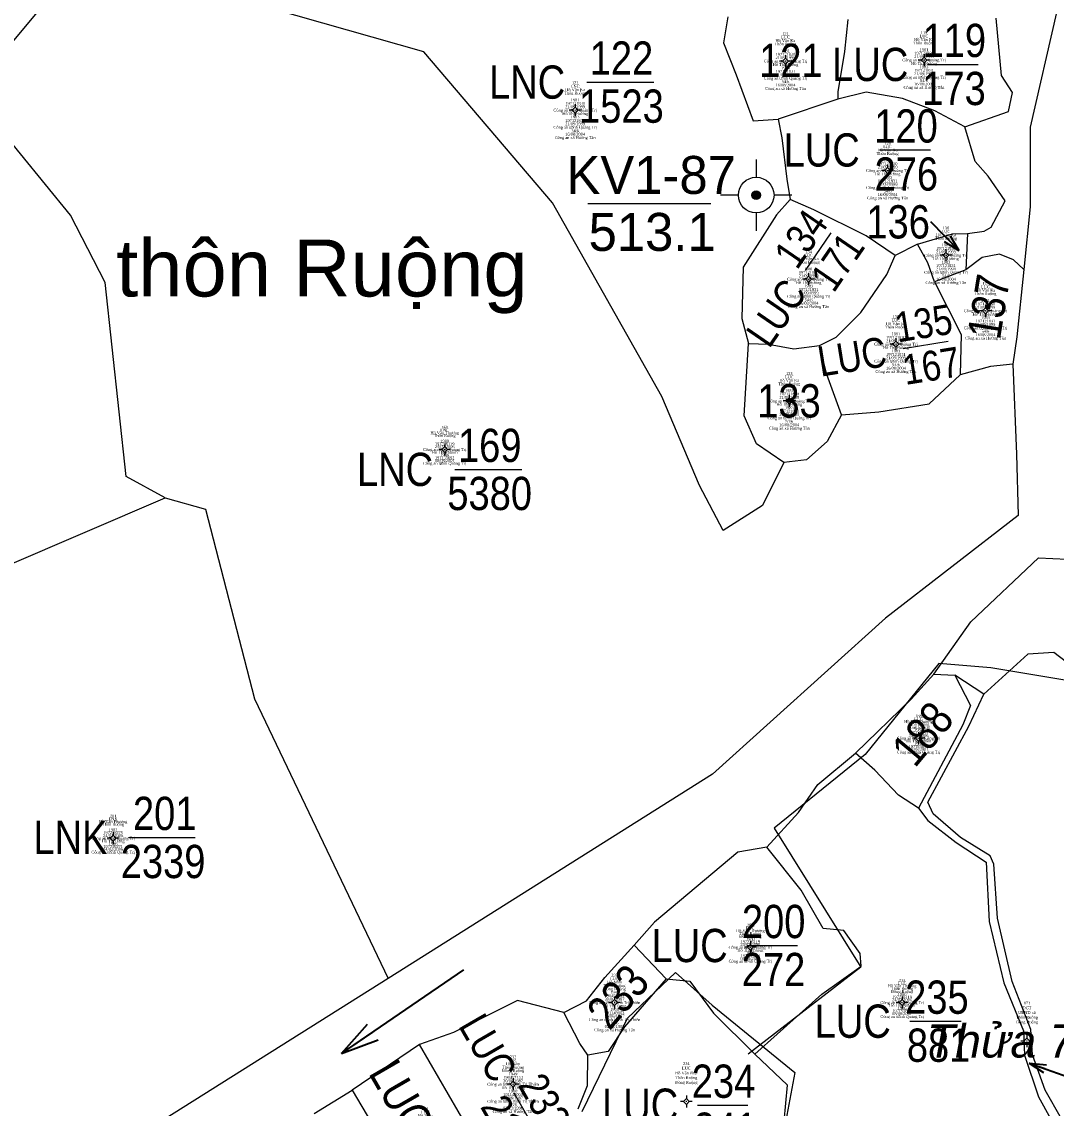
# Model space of a CAD drawing. Header units: metres. Extents: x 545779 to 547235, y 1841259 to 1843294.
# Drawn here: x 546536.8 to 546645.7, y 1842639.2 to 1842753.6 of the extents above; entities that cross this region are included whole.
import ezdxf
from ezdxf.enums import TextEntityAlignment as Align

# ---------------------------------------------------------------- set-up
doc = ezdxf.new("R2010")
doc.units = ezdxf.units.M
doc.header["$MEASUREMENT"] = 0
for name, color, linetype, lineweight in [('Level 10', 7, 'Continuous', 0), ('Level 11', 7, 'Continuous', 0), ('Level 13', 7, 'Continuous', 0), ('Level 15', 7, 'Continuous', 0), ('Level 18', 7, 'Continuous', 0), ('Level 31', 7, 'Continuous', 0), ('Level 35', 7, 'Continuous', 0), ('Level 8', 7, 'Continuous', 0)]:
    doc.layers.add(name, color=color, linetype=linetype, lineweight=lineweight)
doc.styles.add('Style-univcd', font='univcd.shx')
doc.styles.add('Style-Vnarial', font='Vnarial.shx')
doc.styles.add('Style-Vnariali', font='Vnariali.shx')
doc.styles.add('Style-vnarialNarrowI', font='vnarialNarrowI.shx')
doc.styles.add('Style-Vntimei', font='Vntimei.shx')
doc.dimstyles.get("Standard").update_dxf_attribs({"dimtxt": 0.18, "dimasz": 0.18, "dimexe": 0.18, "dimexo": 0.0625, "dimgap": 0.09, "dimtad": 0, "dimtih": 1, "dimtoh": 1, "dimdec": 4, "dimzin": 0, "dimdsep": 46, "dimtxsty": 'Standard', "dimcen": 0.09, "dimadec": 0, "dimazin": 0, "dimtfac": 1, "dimtdec": 4, "dimtofl": 0, "dimtmove": 0, "dimatfit": 3, "dimfxl": 1, "dimtolj": 1, "dimtzin": 0, "dimarcsym": 0})

# ---------------------------------------------------------------- blocks, each defined once
blk = doc.blocks.new('DKCDV')
at = {"layer": 'Level 8', "linetype": 'Continuous', "lineweight": 0}
h = blk.add_hatch(color=7, dxfattribs=at)
edge = h.paths.add_edge_path()
edge.add_arc((-0.0025, 0), 1.500009, 0, 360)
at = {"layer": 'Level 8', "color": 1, "linetype": 'Continuous', "lineweight": 0}
for p, q in [((0, 12.500078), (0, 6.266706)), ((-6.233372, 0), (-12.500078, 0)), ((12.500078, 0), (6.266706, 0)), ((0, -6.266706), (0, -12.500078))]:
    blk.add_line(p, q, dxfattribs=at)
for radius in [6.250039, 1.500009]:
    blk.add_circle((-0.0025, 0), radius, dxfattribs=at)
blk = doc.blocks.new('TerminatorOpen_0.5')
at = {"color": 0, "linetype": 'ByBlock', "lineweight": -2}
for q in [(-1, 0.25), (-1, 0), (-1, -0.25)]:
    blk.add_line((0, 0), q, dxfattribs=at)
blk = doc.blocks.new('N_THUA_180')
at = {"layer": 'Level 13', "color": 230, "linetype": 'Continuous', "lineweight": 13, "flags": 128}
blk.add_lwpolyline([(-2.84, 0), (2.48, 0)], dxfattribs=at)
at = {"layer": 'Level 13', "color": 230, "linetype": 'Continuous', "lineweight": 0, "style": 'Style-vnarialNarrowI'}
blk.add_text('119', height=3.49998, dxfattribs=at).set_placement((-0.03671, 0.78), align=Align.CENTER)
blk.add_text('LUC ', height=3.49998, dxfattribs=at).set_placement((-3.771418, -0.00001), align=Align.MIDDLE_RIGHT)
blk.add_text('173', height=3.49998, dxfattribs=at).set_placement((-0.070515, -0.78002), align=Align.TOP_CENTER)
blk = doc.blocks.new('N_THUA_181')
at = {"layer": 'Level 13', "color": 230, "linetype": 'Continuous', "lineweight": 13, "flags": 128}
blk.add_lwpolyline([(-2.83, 0), (2.53, 0)], dxfattribs=at)
at = {"layer": 'Level 13', "color": 230, "linetype": 'Continuous', "lineweight": 0, "style": 'Style-vnarialNarrowI'}
blk.add_text('120', height=3.49998, dxfattribs=at).set_placement((-0.045308, 0.77), align=Align.CENTER)
blk.add_text('LUC ', height=3.49998, dxfattribs=at).set_placement((-3.801418, -0.01001), align=Align.MIDDLE_RIGHT)
blk.add_text('276', height=3.49998, dxfattribs=at).set_placement((-0.011221, -0.79002), align=Align.TOP_CENTER)
blk = doc.blocks.new('N_THUA_183')
at = {"layer": 'Level 13', "color": 230, "linetype": 'Continuous', "lineweight": 0, "style": 'Style-vnarialNarrowI'}
blk.add_text('121', height=3.49998, dxfattribs=at).set_placement((0.304692, -0.00001), align=Align.MIDDLE_CENTER)
blk = doc.blocks.new('N_THUA_184')
at = {"layer": 'Level 13', "color": 230, "linetype": 'Continuous', "lineweight": 13, "flags": 128}
blk.add_lwpolyline([(-2.62, 0), (4.46, 0)], dxfattribs=at)
at = {"layer": 'Level 13', "color": 230, "linetype": 'Continuous', "lineweight": 0, "style": 'Style-vnarialNarrowI'}
blk.add_text('122', height=3.49998, dxfattribs=at).set_placement((1.037816, 0.78), align=Align.CENTER)
blk.add_text('LNC ', height=3.49998, dxfattribs=at).set_placement((-3.771418, -0.00001), align=Align.MIDDLE_RIGHT)
blk.add_text('1523', height=3.49998, dxfattribs=at).set_placement((1.034337, -0.78002), align=Align.TOP_CENTER)
blk = doc.blocks.new('N_THUA_198')
at = {"layer": 'Level 13', "color": 230, "linetype": 'Continuous', "lineweight": 0, "style": 'Style-vnarialNarrowI'}
blk.add_text('133', height=3.49998, dxfattribs=at).set_placement((0.109485, -0.00001), align=Align.MIDDLE_CENTER)
blk = doc.blocks.new('N_THUA_199')
at = {"layer": 'Level 13', "color": 230, "linetype": 'Continuous', "lineweight": 13, "flags": 128}
blk.add_lwpolyline([(-2.862986, -0.011641), (2.444088, -0.006448)], dxfattribs=at)
at = {"layer": 'Level 13', "color": 230, "linetype": 'Continuous', "lineweight": 0, "style": 'Style-vnarialNarrowI'}
blk.add_text('134', height=3.499874, rotation=0.000055, dxfattribs=at).set_placement((-0.105895, 0.768677), align=Align.CENTER)
blk.add_text('LUC ', height=3.499874, rotation=0.000055, dxfattribs=at).set_placement((-3.768999, -0.007843), align=Align.MIDDLE_RIGHT)
blk.add_text('171', height=3.499874, rotation=0.000055, dxfattribs=at).set_placement((0.092611, -0.790232), align=Align.TOP_CENTER)
blk = doc.blocks.new('N_THUA_200')
at = {"layer": 'Level 13', "color": 230, "linetype": 'Continuous', "lineweight": 13, "flags": 128}
blk.add_lwpolyline([(-2.83506, 0.004547), (2.520835, 0.000834)], dxfattribs=at)
at = {"layer": 'Level 13', "color": 230, "linetype": 'Continuous', "lineweight": 0, "style": 'Style-vnarialNarrowI'}
blk.add_text('135', height=3.499678, rotation=0.000134, dxfattribs=at).set_placement((-0.007956, 0.784216), align=Align.CENTER)
blk.add_text('LUC ', height=3.499678, rotation=0.000134, dxfattribs=at).set_placement((-3.767312, 0.000171), align=Align.MIDDLE_RIGHT)
blk.add_text('167', height=3.499678, rotation=0.000134, dxfattribs=at).set_placement((0.089646, -0.777958), align=Align.TOP_CENTER)
blk = doc.blocks.new('N_THUA_202')
at = {"layer": 'Level 13', "color": 230, "linetype": 'Continuous', "lineweight": 0, "style": 'Style-vnarialNarrowI'}
blk.add_text('136', height=3.49998, dxfattribs=at).set_placement((0.158779, -0.01001), align=Align.MIDDLE_CENTER)
blk = doc.blocks.new('N_THUA_204')
at = {"layer": 'Level 13', "color": 230, "linetype": 'Continuous', "lineweight": 0, "style": 'Style-vnarialNarrowI'}
blk.add_text('137', height=3.49998, rotation=80.6442, dxfattribs=at).set_placement((0.026778, 0.226016), align=Align.MIDDLE_CENTER)
blk = doc.blocks.new('N_THUA_253')
at = {"layer": 'Level 13', "color": 230, "linetype": 'Continuous', "lineweight": 13, "flags": 128}
blk.add_lwpolyline([(-2.61, 0), (4.47, 0)], dxfattribs=at)
at = {"layer": 'Level 13', "color": 230, "linetype": 'Continuous', "lineweight": 0, "style": 'Style-vnarialNarrowI'}
blk.add_text('169', height=3.49998, dxfattribs=at).set_placement((1.07329, 0.78), align=Align.CENTER)
blk.add_text('LNC ', height=3.49998, dxfattribs=at).set_placement((-3.771418, -0.00001), align=Align.MIDDLE_RIGHT)
blk.add_text('5380', height=3.49998, dxfattribs=at).set_placement((1.069544, -0.78002), align=Align.TOP_CENTER)
blk = doc.blocks.new('N_THUA_277')
at = {"layer": 'Level 13', "color": 230, "linetype": 'Continuous', "lineweight": 0, "style": 'Style-vnarialNarrowI'}
blk.add_text('188', height=3.49998, rotation=50.109467, dxfattribs=at).set_placement((0.104365, 0.128727), align=Align.MIDDLE_CENTER)
blk = doc.blocks.new('N_THUA_292')
at = {"layer": 'Level 13', "color": 230, "linetype": 'Continuous', "lineweight": 13, "flags": 128}
blk.add_lwpolyline([(-2.84, 0), (2.48, 0)], dxfattribs=at)
at = {"layer": 'Level 13', "color": 230, "linetype": 'Continuous', "lineweight": 0, "style": 'Style-vnarialNarrowI'}
blk.add_text('200', height=3.49998, dxfattribs=at).set_placement((-0.045308, 0.77), align=Align.CENTER)
blk.add_text('LUC ', height=3.49998, dxfattribs=at).set_placement((-3.771418, -0.01001), align=Align.MIDDLE_RIGHT)
blk.add_text('272', height=3.49998, dxfattribs=at).set_placement((-0.062184, -0.79002), align=Align.TOP_CENTER)
blk = doc.blocks.new('N_THUA_293')
at = {"layer": 'Level 13', "color": 230, "linetype": 'Continuous', "lineweight": 13, "flags": 128}
blk.add_lwpolyline([(-2.62, 0), (4.4, 0)], dxfattribs=at)
at = {"layer": 'Level 13', "color": 230, "linetype": 'Continuous', "lineweight": 0, "style": 'Style-vnarialNarrowI'}
blk.add_text('201', height=3.49998, dxfattribs=at).set_placement((1.194692, 0.78), align=Align.CENTER)
blk.add_text('LNK ', height=3.49998, dxfattribs=at).set_placement((-3.719752, -0.00001), align=Align.MIDDLE_RIGHT)
blk.add_text('2339', height=3.49998, dxfattribs=at).set_placement((1.028142, -0.78002), align=Align.TOP_CENTER)
blk = doc.blocks.new('N_THUA_333')
at = {"layer": 'Level 13', "color": 230, "linetype": 'Continuous', "lineweight": 13, "flags": 128}
blk.add_lwpolyline([(-2.84042, 0.002367), (2.414994, 0.001086)], dxfattribs=at)
at = {"layer": 'Level 13', "color": 230, "linetype": 'Continuous', "lineweight": 0, "style": 'Style-vnarialNarrowI'}
blk.add_text('231', height=3.499979, rotation=0.00002, dxfattribs=at).set_placement((0.083732, 0.782835), align=Align.CENTER)
blk.add_text('LUC ', height=3.499979, rotation=0.00002, dxfattribs=at).set_placement((-3.772191, 0.003642), align=Align.MIDDLE_RIGHT)
blk.add_text('144', height=3.499979, rotation=0.00002, dxfattribs=at).set_placement((-0.1029, -0.77725), align=Align.TOP_CENTER)
blk = doc.blocks.new('N_THUA_334')
at = {"layer": 'Level 13', "color": 230, "linetype": 'Continuous', "lineweight": 13, "flags": 128}
blk.add_lwpolyline([(-2.837687, -0.001776), (2.483425, -0.011541)], dxfattribs=at)
at = {"layer": 'Level 13', "color": 230, "linetype": 'Continuous', "lineweight": 0, "style": 'Style-vnarialNarrowI'}
blk.add_text('232', height=3.499934, rotation=359.999898, dxfattribs=at).set_placement((-0.058703, 0.789965), align=Align.CENTER)
blk.add_text('LUC ', height=3.499934, rotation=359.999898, dxfattribs=at).set_placement((-3.769976, 0.000996), align=Align.MIDDLE_RIGHT)
blk.add_text('212', height=3.499934, rotation=359.999898, dxfattribs=at).set_placement((-0.063009, -0.777656), align=Align.TOP_CENTER)
blk = doc.blocks.new('N_THUA_336')
at = {"layer": 'Level 13', "color": 230, "linetype": 'Continuous', "lineweight": 0, "style": 'Style-vnarialNarrowI'}
blk.add_text('233', height=3.49998, rotation=48.876539, dxfattribs=at).set_placement((0.067259, 0.084351), align=Align.MIDDLE_CENTER)
blk = doc.blocks.new('N_THUA_337')
at = {"layer": 'Level 13', "color": 230, "linetype": 'Continuous', "lineweight": 13, "flags": 128}
blk.add_lwpolyline([(-2.87, 0), (2.44, 0)], dxfattribs=at)
at = {"layer": 'Level 13', "color": 230, "linetype": 'Continuous', "lineweight": 0, "style": 'Style-vnarialNarrowI'}
blk.add_text('234', height=3.49998, dxfattribs=at).set_placement((-0.112599, 0.78), align=Align.CENTER)
blk.add_text('LUC ', height=3.49998, dxfattribs=at).set_placement((-3.771418, -0.00001), align=Align.MIDDLE_RIGHT)
blk.add_text('341', height=3.49998, dxfattribs=at).set_placement((0.094692, -0.78002), align=Align.TOP_CENTER)
blk = doc.blocks.new('N_THUA_338')
at = {"layer": 'Level 13', "color": 230, "linetype": 'Continuous', "lineweight": 13, "flags": 128}
blk.add_lwpolyline([(-2.87, 0), (2.54, 0)], dxfattribs=at)
at = {"layer": 'Level 13', "color": 230, "linetype": 'Continuous', "lineweight": 0, "style": 'Style-vnarialNarrowI'}
blk.add_text('235', height=3.49998, dxfattribs=at).set_placement((-0.031169, 0.78), align=Align.CENTER)
blk.add_text('LUC ', height=3.49998, dxfattribs=at).set_placement((-3.771418, -0.00001), align=Align.MIDDLE_RIGHT)
blk.add_text('881', height=3.49998, dxfattribs=at).set_placement((0.144692, -0.78002), align=Align.TOP_CENTER)
blk = doc.blocks.new('CENTRD')
at = {"layer": 'Level 11', "linetype": 'Continuous', "lineweight": 0}
h = blk.add_hatch(color=3, dxfattribs=at)
edge = h.paths.add_edge_path()
edge.add_arc((-0.0025, 0), 1.500056, 0, 360)
at = {"layer": 'Level 11', "color": 3, "linetype": 'Continuous', "lineweight": 0}
for p, q in [((-6.200231, 0), (-12.600469, 0)), ((0, 6.200231), (-6.200231, 0)), ((-6.200231, 0), (0, -6.200231)), ((0, 12.600469), (0, 6.200231)), ((6.200231, 0), (0, 6.200231)), ((0, -6.200231), (6.200231, 0)), ((12.400462, 0), (6.200231, 0)), ((0, -6.200231), (0, -12.600469))]:
    blk.add_line(p, q, dxfattribs=at)

msp = doc.modelspace()

# ---------------------------------------------------------------- linework, layer by layer
at = {"layer": 'Level 10', "color": 7, "linetype": 'Continuous', "lineweight": 0, "flags": 128}
for points in [[(546531.34, 1842746.21), (546539.3, 1842755.7), (546546.06, 1842760.79)], [(546617.02, 1842707.23), (546614.78, 1842702.71), (546610.64, 1842700.05), (546608.15, 1842704.8), (546604.18, 1842714.18), (546592.69, 1842734.56), (546579.13, 1842750.49), (546563.04, 1842755.05)], [(546611.14, 1842754.15), (546610.69, 1842751.42), (546612.03, 1842748.06), (546613.81, 1842743.2), (546616.43, 1842743.39)], [(546623.76, 1842753.88), (546623.42, 1842750.51), (546622.73, 1842746.26), (546622.73, 1842745.5)], [(546636.09, 1842742.58), (546640.71, 1842744.2), (546641.11, 1842746.21), (546639.96, 1842747.98), (546639.39, 1842754.02)], [(546551.87, 1842703.52), (546547.79, 1842705.74), (546545.55, 1842726.18), (546541.91, 1842733.27), (546531.34, 1842746.21)], [(546636.09, 1842742.58), (546632.94, 1842744.27), (546629.53, 1842745.55), (546625.71, 1842746.22), (546622.73, 1842745.5)], [(546622.73, 1842745.5), (546616.43, 1842743.39)], [(546616.43, 1842743.39), (546616.82, 1842741.43), (546617.35, 1842737.05), (546617.72, 1842734.94)], [(546636.39, 1842731.34), (546638.12, 1842731.58), (546638.87, 1842732), (546640.34, 1842734.77), (546638.57, 1842737.39), (546637.18, 1842738.94), (546636.09, 1842742.58)], [(546617.72, 1842734.94), (546616.28, 1842733.31), (546612.74, 1842727.79), (546612.6, 1842722.39), (546613.33, 1842719.76)], [(546628.76, 1842729.03), (546625.71, 1842731.1), (546620.18, 1842733.84), (546617.72, 1842734.94)], [(546631.13, 1842730.21), (546634.81, 1842731.3), (546636.39, 1842731.34)], [(546636.39, 1842731.34), (546636.21, 1842727.51)], [(546631.13, 1842730.21), (546628.76, 1842729.03)], [(546632.91, 1842726.26), (546632.2, 1842728.26), (546631.13, 1842730.21)], [(546620.78, 1842719.56), (546622.56, 1842720.43), (546625.15, 1842723.03), (546627.89, 1842727.02), (546628.76, 1842729.03)], [(546642.31, 1842727.56), (546641.21, 1842728.58), (546639.76, 1842729.16), (546637.93, 1842728.82), (546636.21, 1842727.51)], [(546636.21, 1842727.51), (546632.91, 1842726.26)], [(546632.91, 1842726.26), (546635.71, 1842720.71), (546635.6, 1842716.47)], [(546617.02, 1842707.23), (546614.17, 1842709.21), (546612.86, 1842712.14), (546613.33, 1842719.76)], [(546613.33, 1842719.76), (546615.42, 1842719.7), (546618.09, 1842719.19), (546620.78, 1842719.56)], [(546623.12, 1842712.23), (546621.55, 1842716.49), (546620.78, 1842719.56)], [(546641.17, 1842717.59), (546638.79, 1842717.35), (546635.6, 1842716.47)], [(546623.12, 1842712.23), (546627.04, 1842712.57), (546632.34, 1842713.42), (546635.6, 1842716.47)], [(546623.12, 1842712.23), (546621.61, 1842709.45), (546619.41, 1842707.5), (546617.02, 1842707.23)], [(546518.46, 1842685.53), (546523.71, 1842690.88), (546535.05, 1842696.28), (546551.87, 1842703.52)], [(546551.87, 1842703.52), (546556.12, 1842702.31), (546561.29, 1842682.34), (546575.36, 1842652.89)], [(546657.92, 1842676.81), (546654.82, 1842677.54), (546652.92, 1842679.39), (546650.2, 1842683.59), (546645.48, 1842687.21), (546642.73, 1842687.03), (546638.09, 1842682.84)], [(546635.03, 1842684.82), (546636.71, 1842681.65), (546635.89, 1842679.59), (546631.23, 1842670.83)], [(546632.84, 1842684.95), (546635.03, 1842684.82)], [(546638.09, 1842682.84), (546635.03, 1842684.82)], [(546660.5, 1842618.21), (546657.52, 1842619.56), (546655.52, 1842621.52), (546649.88, 1842630.87), (546646.27, 1842638.1), (546644.55, 1842641.11), (546643.24, 1842644.84), (546643.04, 1842647.52), (546641.1, 1842652.57), (546639.54, 1842659.25), (546639.17, 1842664.94), (546638.77, 1842665.8), (546635.66, 1842667.74), (546632.78, 1842670.23), (546632.2, 1842671.45), (546636.53, 1842679.45), (546638.09, 1842682.84)], [(546631.23, 1842670.83), (546629.12, 1842672.2), (546626.63, 1842674.83), (546624.58, 1842676.63)], [(546631.23, 1842670.83), (546632.21, 1842669.54), (546635.17, 1842667.2), (546638.34, 1842665.13), (546638.66, 1842658.9), (546640.2, 1842652.42), (546642.29, 1842647.39), (546642.4, 1842644.81), (546643.87, 1842640.43), (546645.13, 1842638.15), (546645.48, 1842637.57)], [(546614, 1842644.92), (546621.05, 1842651.23), (546625.19, 1842654.2), (546625.09, 1842655.53), (546623.35, 1842657.93), (546621.17, 1842658.16), (546618.88, 1842662.19), (546615.23, 1842666.71)], [(546601.29, 1842656.41), (546604.63, 1842652.86)], [(546604.63, 1842652.86), (546600.25, 1842647.78), (546598.54, 1842645.2), (546596.4, 1842644.82)], [(546604.63, 1842652.86), (546607.14, 1842652.62), (546609.63, 1842649.22), (546614, 1842644.92)], [(546596.4, 1842644.82), (546595.56, 1842646.04), (546593.87, 1842649.31)], [(546586.64, 1842630.18), (546586.08, 1842632.48), (546584.77, 1842635.41), (546578.68, 1842645.94)], [(546595.38, 1842639.16), (546596.35, 1842641.63), (546596.4, 1842644.82)], [(546617.06, 1842637.87), (546617.42, 1842641.65), (546614, 1842644.92)], [(546571.57, 1842641.12), (546573.62, 1842637.68), (546577.61, 1842629.88), (546579.26, 1842627.54)]]:
    msp.add_lwpolyline(points, dxfattribs=at)
at = {"layer": 'Level 18', "color": 1, "linetype": 'Continuous', "lineweight": 0}
for p, q in [((546633.37, 1842686.07), (546625.6, 1842676.47)), ((546638.85, 1842685.61), (546633.37, 1842686.07)), ((546649.81, 1842683.78), (546638.85, 1842685.61)), ((546625.6, 1842676.47), (546616.01, 1842668.7)), ((546616.01, 1842668.7), (546625.15, 1842654.07)), ((546600.59, 1842648.7), (546605.62, 1842653.5)), ((546605.62, 1842653.5), (546609.5, 1842650.07)), ((546625.15, 1842654.07), (546613.27, 1842644.93)), ((546609.5, 1842650.07), (546618.18, 1842642.99)), ((546595.79, 1842638.87), (546600.59, 1842648.7)), ((546618.18, 1842642.99), (546617.04, 1842636.82))]:
    msp.add_line(p, q, dxfattribs=at)
at = {"layer": 'Level 31', "color": 4, "linetype": 'Continuous', "lineweight": 0, "flags": 128}
for points in [[(546611.23, 1842808.76), (546615.91, 1842811.56), (546621.91, 1842811.41), (546628.94, 1842807.31), (546642.9, 1842795.6), (546647.09, 1842788.55), (546649.72, 1842781.23), (546651.61, 1842774.69), (546651.35, 1842769.73), (546648.18, 1842762.36), (546645.77, 1842754.61), (546642.97, 1842742.54), (546642.97, 1842734.16), (546642.31, 1842727.56)], [(546642.31, 1842727.56), (546641.57, 1842720.45), (546641.17, 1842717.59)], [(546641.17, 1842717.59), (546641.53, 1842708.11), (546641.7, 1842701.66), (546627.76, 1842690.82), (546609.51, 1842674.4), (546575.36, 1842652.89)], [(546632.84, 1842684.95), (546636.74, 1842690.43), (546643.85, 1842697.2), (546649.91, 1842696.89), (546667.22, 1842697.72)], [(546624.58, 1842676.63), (546630.43, 1842682.29), (546632.84, 1842684.95)], [(546615.23, 1842666.71), (546618.58, 1842670.37), (546620.61, 1842673.31), (546624.58, 1842676.63)], [(546615.23, 1842666.71), (546612.2, 1842666.18), (546603.43, 1842658.82), (546601.29, 1842656.41)], [(546593.87, 1842649.31), (546596.27, 1842650.55), (546598.19, 1842652.98), (546601.29, 1842656.41)], [(546575.36, 1842652.89), (546542.51, 1842632.21)], [(546593.87, 1842649.31), (546588.99, 1842650.56), (546582.24, 1842647.2), (546578.68, 1842645.94)], [(546578.68, 1842645.94), (546571.57, 1842641.12)], [(546567.56, 1842638.66), (546571.57, 1842641.12)]]:
    msp.add_lwpolyline(points, dxfattribs=at)
at = {"layer": 'Level 8', "color": 5, "linetype": 'Continuous', "lineweight": 13}
msp.add_line((546596.39, 1842734.51), (546609.36, 1842734.51), dxfattribs=at)

# ---------------------------------------------------------------- block references
at = {"layer": 'Level 11', "color": 3, "linetype": 'Continuous', "lineweight": 0, "xscale": 0.049998, "yscale": 0.049998, "zscale": 0.049998}
for p in [(546617.21, 1842749.5), (546631.8, 1842749.61), (546595.06, 1842744.33), (546627.97, 1842737.97), (546634.11, 1842729.05), (546619.65, 1842726.53), (546638.27, 1842723.21), (546628.84, 1842719.69), (546617.61, 1842713.72), (546581.32, 1842708.6), (546631.22, 1842678.19), (546546.4, 1842667.66), (546613.51, 1842656.17), (546599.21, 1842650.35), (546629.49, 1842650.35), (546642.64, 1842646.3), (546588.52, 1842641.75), (546606.77, 1842639.94)]:
    msp.add_blockref('CENTRD', p, dxfattribs=at)
at = {"layer": 'Level 13', "color": 230, "linetype": 'Continuous', "lineweight": 0}
for name, p in [('N_THUA_180', (546635.03, 1842749.15)), ('N_THUA_184', (546598.9, 1842747.29)), ('N_THUA_183', (546617.48, 1842749.58)), ('N_THUA_181', (546629.95, 1842740.15)), ('N_THUA_202', (546628.92, 1842732.58)), ('N_THUA_204', (546638.58, 1842723.42)), ('N_THUA_198', (546617.47, 1842713.72)), ('N_THUA_253', (546584.99, 1842706.5)), ('N_THUA_277', (546631.54, 1842678.54)), ('N_THUA_293', (546550.64, 1842667.74)), ('N_THUA_292', (546616.01, 1842656.37)), ('N_THUA_336', (546599.49, 1842650.91)), ('N_THUA_338', (546633.19, 1842648.39)), ('N_THUA_337', (546610.8, 1842639.54))]:
    msp.add_blockref(name, p, dxfattribs=at)
for name, p, xscale, yscale, zscale, rotation in [('N_THUA_199', (546620.76, 1842729.59), 0.899998, 0.899998, 0.899998, 55.521906), ('N_THUA_200', (546632.12, 1842719.65), 0.899997, 0.899997, 0.899997, 9.111224), ('N_THUA_334', (546589.88, 1842638.65), 0.9, 0.9, 0.9, 300.042941)]:
    msp.add_blockref(name, p, dxfattribs=dict(at, xscale=xscale, yscale=yscale, zscale=zscale, rotation=rotation))
at = {"layer": 'Level 13', "color": 230, "linetype": 'Continuous', "lineweight": 0, "rotation": 300.042819}
msp.add_blockref('N_THUA_333', (546581.21, 1842632.63), dxfattribs=at)
at = {"layer": 'Level 8', "color": 1, "linetype": 'Continuous', "lineweight": 0, "xscale": 0.299998, "yscale": 0.299998, "zscale": 0.299998}
msp.add_blockref('DKCDV', (546614.13, 1842735.39), dxfattribs=at)

# ---------------------------------------------------------------- texts
at = {"layer": 'Level 15', "color": 3, "linetype": 'Continuous', "lineweight": 0, "char_height": 0.3, "attachment_point": 5, "style": 'Style-Vntimei'}
for s, insert, line_spacing_factor in [('119\\PLUC\\PHå V¨n Ka\\PTh«n Ruéng\\P \\P1981\\P197121830\\P21/09/1999\\PC«ng an t∅nh Qu¶ng TrÞ\\PHå ThÞ H\xad¬ng\\P1983\\P197121831\\P21/09/1999\\PC«ng an t∅nh Qu¶ng TrÞ\\P54/6\\P16/08/2004\\PC«ng an x· H\xadíng T©n\\P', (546631.8, 1842749.56), 0.72), ('121\\PLUC\\PHå V¨n Ka\\PTh«n Ruéng\\P \\P1981\\P197121830\\P21/09/1999\\PC«ng an t∅nh Qu¶ng TrÞ\\PHå ThÞ H\xad¬ng\\P1983\\P197121831\\P21/09/1999\\PC«ng an t∅nh Qu¶ng TrÞ\\P54/6\\P16/08/2004\\PC«ng an x· H\xadíng T©n\\P', (546617.21, 1842749.45), 0.72), ('122\\PLNC\\PHå V¨n Ka\\PTh«n Ruéng\\P \\P1981\\P197121830\\P21/09/1999\\PC«ng an t∅nh Qu¶ng TrÞ\\PHå ThÞ H\xad¬ng\\P1983\\P197121831\\P21/09/1999\\PC«ng an t∅nh Qu¶ng TrÞ\\P54/6\\P16/08/2004\\PC«ng an x· H\xadíng T©n\\P', (546595.06, 1842744.28), 0.72), ('120\\PLUC\\PHå V¨n Ka\\PTh«n Ruéng\\P \\P1981\\P197121830\\P21/09/1999\\PC«ng an t∅nh Qu¶ng TrÞ\\PHå ThÞ H\xad¬ng\\P1983\\P197121831\\P21/09/1999\\PC«ng an t∅nh Qu¶ng TrÞ\\P54/6\\P16/08/2004\\PC«ng an x· H\xadíng T©n\\P', (546627.97, 1842737.92), 0.72), ('136\\PLUC\\PHå V¨n Ka\\PTh«n Ruéng\\P \\P1981\\P197121830\\P21/09/1999\\PC«ng an t∅nh Qu¶ng TrÞ\\PHå ThÞ H\xad¬ng\\P1983\\P197121831\\P21/09/1999\\PC«ng an t∅nh Qu¶ng TrÞ\\P54/6\\P16/08/2004\\PC«ng an x· H\xadíng T©n\\P', (546634.11, 1842729), 0.72), ('134\\PLUC\\PHå V¨n Ka\\PTh«n Ruéng\\P \\P1981\\P197121830\\P21/09/1999\\PC«ng an t∅nh Qu¶ng TrÞ\\PHå ThÞ H\xad¬ng\\P1983\\P197121831\\P21/09/1999\\PC«ng an t∅nh Qu¶ng TrÞ\\P54/6\\P16/08/2004\\PC«ng an x· H\xadíng T©n\\P', (546619.65, 1842726.48), 0.72), ('137\\PLUC\\PHå V¨n Ka\\PTh«n Ruéng\\P \\P1981\\P197121830\\P21/09/1999\\PC«ng an t∅nh Qu¶ng TrÞ\\PHå ThÞ H\xad¬ng\\P1983\\P197121831\\P21/09/1999\\PC«ng an t∅nh Qu¶ng TrÞ\\P54/6\\P16/08/2004\\PC«ng an x· H\xadíng T©n\\P', (546638.27, 1842723.16), 0.72), ('135\\PLUC\\PHå V¨n Ka\\PTh«n Ruéng\\P \\P1981\\P197121830\\P21/09/1999\\PC«ng an t∅nh Qu¶ng TrÞ\\PHå ThÞ H\xad¬ng\\P1983\\P197121831\\P21/09/1999\\PC«ng an t∅nh Qu¶ng TrÞ\\P54/6\\P16/08/2004\\PC«ng an x· H\xadíng T©n\\P', (546628.84, 1842719.64), 0.72), ('133\\PLUC\\PHå V¨n Ka\\PTh«n Ruéng\\P \\P1981\\P197121830\\P21/09/1999\\PC«ng an t∅nh Qu¶ng TrÞ\\PHå ThÞ H\xad¬ng\\P1983\\P197121831\\P21/09/1999\\PC«ng an t∅nh Qu¶ng TrÞ\\P54/6\\P16/08/2004\\PC«ng an x· H\xadíng T©n\\P', (546617.61, 1842713.67), 0.72), ('169\\PLNC\\PHå V¨n Th\xad¬ng\\PTh«n Ruéng\\P \\P1980\\P197236119\\P24/02/2006\\PC«ng an t∅nh Qu¶ng TrÞ\\PHå ThÞ Phu«m\\P1986\\P197155692\\P08/08/2001\\PC«ng an t∅nh Qu¶ng TrÞ\\P \\P \\P \\P', (546581.32, 1842708.55), 0.585), ('188\\PLUC\\PHå V¨n Th\xad¬ng\\PTh«n Ruéng\\P§ång Ruéng\\P1980\\P197236119\\P24/02/2006\\PC«ng an t∅nh Qu¶ng TrÞ\\PHå ThÞ Phu«m\\P1986\\P197155692\\P08/08/2001\\PC«ng an t∅nh Qu¶ng TrÞ\\P \\P \\P \\P', (546631.22, 1842678.14), 0.585), ('201\\PLNK\\PHå V¨n Ph\xad¬ng\\PTh«n Ruéng\\P \\P1982\\P197236275\\P24/02/2006\\PC«ng an t∅nh Qu¶ng TrÞ\\PHå ThÞ §¼ng\\P1986\\P197236271\\P24/02/2006\\PC«ng an t∅nh Qu¶ng TrÞ\\P \\P \\P \\P', (546546.4, 1842667.61), 0.585), ('200\\PLUC\\PHå V¨n Th\xad¬ng\\PTh«n Ruéng\\P§ång Ruéng\\P1980\\P197236119\\P24/02/2006\\PC«ng an t∅nh Qu¶ng TrÞ\\PHå ThÞ Phu«m\\P1986\\P197155692\\P08/08/2001\\PC«ng an t∅nh Qu¶ng TrÞ\\P \\P \\P \\P', (546613.51, 1842656.12), 0.585), ('233\\PLUC\\PHå N©m\\PTh«n Ruéng\\P§ång Ruéng\\P1949\\P190457153\\P30/06/1987\\PC«ng an t∅nh B×nh TrÞ Thiªn\\PHå ThÞ D¬ng\\P1960\\P191143063\\P26/06/1987\\PC«ng an t∅nh B×nh TrÞ Thiªn\\P56/6\\P02/12/1998\\PC«ng an x· H\xadíng T©n\\P', (546599.21, 1842650.3), 0.72), ('235\\PLUC\\PHå V¨n Th\xad¬ng\\PTh«n Ruéng\\P§ång Ruéng\\P1980\\P197236119\\P24/02/2006\\PC«ng an t∅nh Qu¶ng TrÞ\\PHå ThÞ Phu«m\\P1986\\P197155692\\P08/08/2001\\PC«ng an t∅nh Qu¶ng TrÞ\\P \\P \\P \\P', (546629.49, 1842650.3), 0.585), ('232\\PLUC\\PHå N©m\\PTh«n Ruéng\\P§ång Ruéng\\P1949\\P190457153\\P30/06/1987\\PC«ng an t∅nh B×nh TrÞ Thiªn\\PHå ThÞ D¬ng\\P1960\\P191143063\\P26/06/1987\\PC«ng an t∅nh B×nh TrÞ Thiªn\\P56/6\\P02/12/1998\\PC«ng an x· H\xadíng T©n\\P', (546588.52, 1842641.7), 0.72), ('231\\PLUC\\PHå N©m\\PTh«n Ruéng\\P§ång Ruéng\\P1949\\P190457153\\P30/06/1987\\PC«ng an t∅nh B×nh TrÞ Thiªn\\PHå ThÞ D¬ng\\P1960\\P191143063\\P26/06/1987\\PC«ng an t∅nh B×nh TrÞ Thiªn\\P56/6\\P02/12/1998\\PC«ng an x· H\xadíng T©n\\P', (546579.26, 1842636.25), 0.72)]:
    msp.add_mtext(s, dxfattribs=dict(at, insert=insert, line_spacing_factor=line_spacing_factor))
for s, insert in [('873\\PDGT\\PUBND x·\\PTh«n Ruéng\\P§ång Ruéng\\P \\P \\P \\P \\P \\P \\P \\P \\P \\P \\P \\P \\P', (546642.64, 1842646.25)), ('234\\PLUC\\PHå V¨n Ph¶i\\PTh«n Ruéng\\P§ång Ruéng\\P \\P \\P \\P \\P \\P \\P \\P \\P \\P \\P \\P \\P', (546606.77, 1842639.89))]:
    msp.add_mtext(s, dxfattribs=dict(at, insert=insert))
at = {"layer": 'Level 18', "color": 7, "linetype": 'Continuous', "lineweight": 0, "style": 'Style-Vnarial'}
msp.add_text('th«n Ruéng', height=6, dxfattribs=at).set_placement((546568.39, 1842727.71), align=Align.MIDDLE_CENTER)
at = {"layer": 'Level 18', "color": 1, "linetype": 'Continuous', "lineweight": 0, "style": 'Style-Vnariali'}
msp.add_text('Thöa 7, tê 11', height=3.5, dxfattribs=at).set_placement((546646.81, 1842646.31), align=Align.MIDDLE_CENTER)
at = {"layer": 'Level 8', "color": 230, "linetype": 'Continuous', "lineweight": 0, "style": 'Style-univcd'}
msp.add_text('KV1-87', height=4, dxfattribs=at).set_placement((546603.07, 1842735.51), align=Align.CENTER)
at = {"layer": 'Level 8', "color": 5, "linetype": 'Continuous', "lineweight": 0, "style": 'Style-univcd'}
msp.add_text('513.1', height=4, dxfattribs=at).set_placement((546603.17, 1842733.51), align=Align.TOP_CENTER)

# ---------------------------------------------------------------- leaders
at = {"layer": 'Level 13', "color": 230, "linetype": 'Continuous', "lineweight": 13}
for points in [[(546635.5, 1842729.52), (546632.52, 1842732.58)], [(546642.89, 1842643.98), (546648.23, 1842642.09)]]:
    msp.add_leader(points, dimstyle='Standard', override={"dimtxt": 1.75, "dimasz": 1.75, "dimgap": 0, "dimtxsty": 'Style-Vntimei', "dimldrblk": 'TerminatorOpen_0.5'}, dxfattribs=at)
at = {"layer": 'Level 35', "color": 4, "linetype": 'Continuous', "lineweight": 0}
msp.add_leader([(546570.46, 1842644.98), (546583.34, 1842653.8)], dimstyle='Standard', override={"dimtxt": 4, "dimasz": 4, "dimgap": 0, "dimtxsty": 'Style-Vntimei', "dimldrblk": 'TerminatorOpen_0.5'}, dxfattribs=at)

doc.saveas('drawing.dxf')
